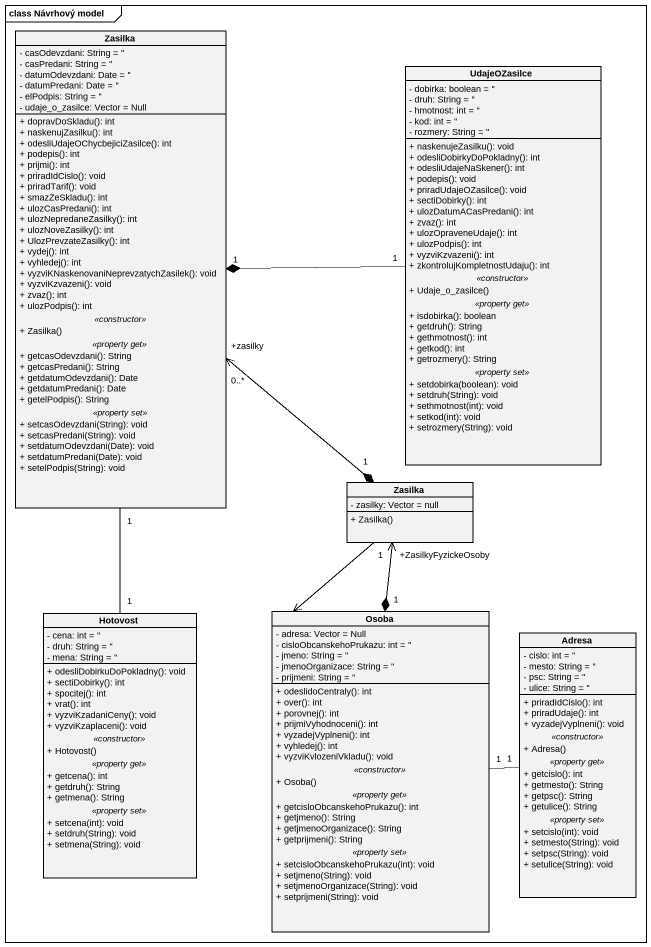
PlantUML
@startuml
mainframe class Návrhový model
hide circle
hide empty members
skinparam classAttributeIconSize 0
class Zasilka {
  - casOdevzdani: String = ''
  - casPredani: String = ''
  - datumOdevzdani: Date = ''
  - datumPredani: Date = ''
  - elPodpis: String = ''
  - udaje_o_zasilce: Vector = Null
  --
  + dopravDoSkladu(): int
  + naskenujZasilku(): int
  + odesliUdajeOChycbejiciZasilce(): int
  + podepis(): int
  + prijmi(): int
  + priradIdCislo(): void
  + priradTarif(): void
  + smazZeSkladu(): int
  + ulozCasPredani(): int
  + ulozNepredaneZasilky(): int
  + ulozNoveZasilky(): int
  + UlozPrevzateZasilky(): int
  + vydej(): int
  + vyhledej(): int
  + vyzviKNaskenovaniNeprevzatychZasilek(): void
  + vyzviKzvazeni(): void
  + zvaz(): int
  + ulozPodpis(): int
  .. <<constructor>> ..
  + Zasilka()
  .. <<property get>> ..
  + getcasOdevzdani(): String
  + getcasPredani(): String
  + getdatumOdevzdani(): Date
  + getdatumPredani(): Date
  + getelPodpis(): String
  .. <<property set>> ..
  + setcasOdevzdani(String): void
  + setcasPredani(String): void
  + setdatumOdevzdani(Date): void
  + setdatumPredani(Date): void
  + setelPodpis(String): void
}
class UdajeOZasilce {
  - dobirka: boolean = ''
  - druh: String = ''
  - hmotnost: int = ''
  - kod: int = ''
  - rozmery: String = ''
  --
  + naskenujeZasilku(): void
  + odesliDobirkyDoPokladny(): int
  + odesliUdajeNaSkener(): int
  + podepis(): void
  + priradUdajeOZasilce(): void
  + sectiDobirky(): int
  + ulozDatumACasPredani(): int
  + zvaz(): int
  + ulozOpraveneUdaje(): int
  + ulozPodpis(): int
  + vyzviKzvazeni(): int
  + zkontrolujKompletnostUdaju(): int
  .. <<constructor>> ..
  + Udaje_o_zasilce()
  .. <<property get>> ..
  + isdobirka(): boolean
  + getdruh(): String
  + gethmotnost(): int
  + getkod(): int
  + getrozmery(): String
  .. <<property set>> ..
  + setdobirka(boolean): void
  + setdruh(String): void
  + sethmotnost(int): void
  + setkod(int): void
  + setrozmery(String): void
}
class "Zasilka" as Zasilka_2 {
  - zasilky: Vector = null
  + Zasilka()
}
class Hotovost {
  - cena: int = ''
  - druh: String = ''
  - mena: String = ''
  --
  + odesliDobirkuDoPokladny(): void
  + sectiDobirky(): int
  + spocitej(): int
  + vrat(): int
  + vyzviKzadaniCeny(): void
  + vyzviKzaplaceni(): void
  .. <<constructor>> ..
  + Hotovost()
  .. <<property get>> ..
  + getcena(): int
  + getdruh(): String
  + getmena(): String
  .. <<property set>> ..
  + setcena(int): void
  + setdruh(String): void
  + setmena(String): void
}
class Osoba {
  - adresa: Vector = Null
  - cisloObcanskehoPrukazu: int = ''
  - jmeno: String = ''
  - jmenoOrganizace: String = ''
  - prijmeni: String = ''
  --
  + odeslidoCentraly(): int
  + over(): int
  + porovnej(): int
  + prijmiVyhodnoceni(): int
  + vyzadejVyplneni(): int
  + vyhledej(): int
  + vyzviKvlozeniVkladu(): void
  .. <<constructor>> ..
  + Osoba()
  .. <<property get>> ..
  + getcisloObcanskehoPrukazu(): int
  + getjmeno(): String
  + getjmenoOrganizace(): String
  + getprijmeni(): String
  .. <<property set>> ..
  + setcisloObcanskehoPrukazu(int): void
  + setjmeno(String): void
  + setjmenoOrganizace(String): void
  + setprijmeni(String): void
}
class Adresa {
  - cislo: int = ''
  - mesto: String = ''
  - psc: String = ''
  - ulice: String = ''
  --
  + priradIdCislo(): int
  + priradUdaje(): int
  + vyzadejVyplneni(): void
  .. <<constructor>> ..
  + Adresa()
  .. <<property get>> ..
  + getcislo(): int
  + getmesto(): String
  + getpsc(): String
  + getulice(): String
  .. <<property set>> ..
  + setcislo(int): void
  + setmesto(String): void
  + setpsc(String): void
  + setulice(String): void
}
Zasilka "+zasilky\n0..*" <--* "1" Zasilka_2
UdajeOZasilce "1" -left-* "1" Zasilka
Zasilka_2 "+ZasilkyFyzickeOsoby\n1" <--* "1" Osoba
Zasilka_2 --> Osoba
Hotovost "1" -up- "1" Zasilka
Osoba "1" -right- "1" Adresa
@enduml
